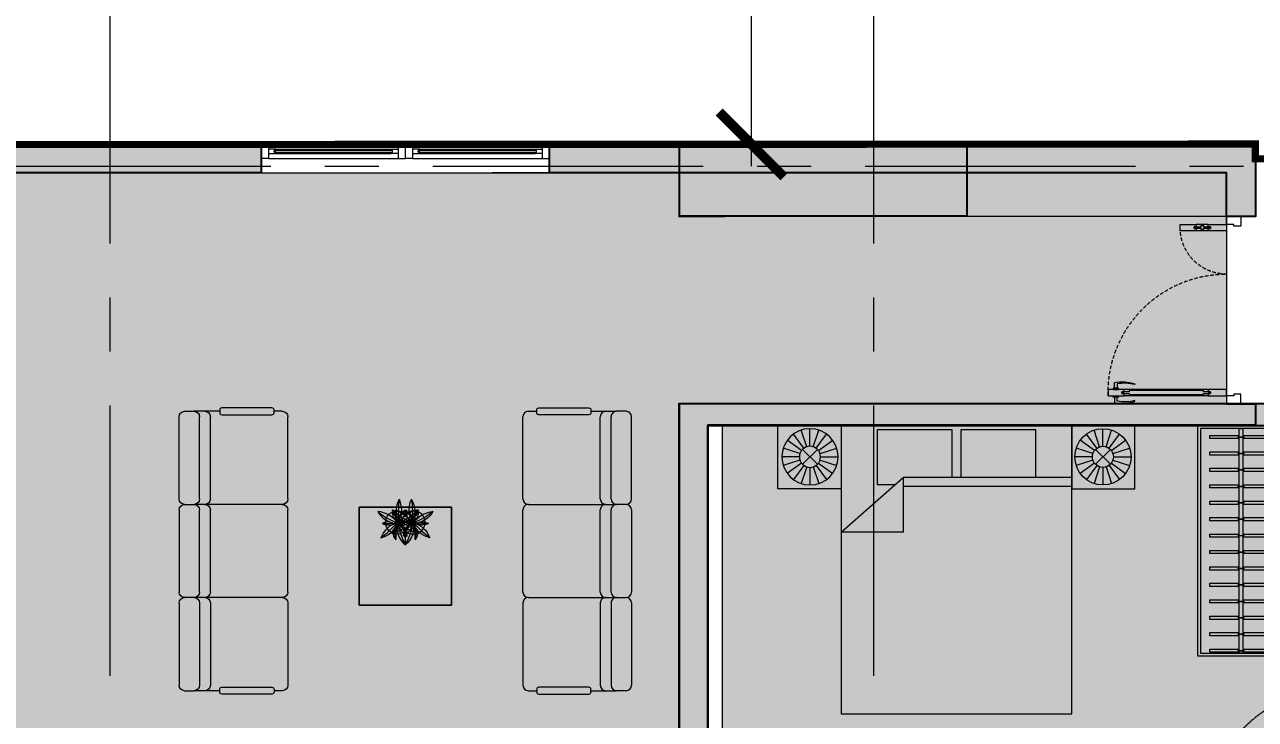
# Model space of a CAD drawing. Header units: millimetres. Extents: x -100356 to 314685, y 446 to 1273965.
# Drawn here: x 45398 to 53940, y 900561 to 905381 of the extents above; entities that cross this region are included whole.
import ezdxf
from ezdxf.enums import TextEntityAlignment as Align

# ---------------------------------------------------------------- set-up
doc = ezdxf.new("R2010")
doc.units = ezdxf.units.MM
for name, pattern in [('A1 - dp$0$DASHED2', [0.375, 0.25, -0.125]), ('A1 - dp$0$HIDDEN', [0.375, 0.25, -0.125]), ('CENTER', [2, 1.25, -0.25, 0.25, -0.25]), ('Dash', [6, 3, -3])]:
    doc.linetypes.add(name, pattern=pattern)
doc.layers.get('DEFPOINTS').update_dxf_attribs({"lineweight": 13})
for name, color, linetype, lineweight in [('$0$TUONG 2', 2, 'Continuous', 35), ('@ color hatch', 7, 'Continuous', 13), ('A.Concrete', 7, 'Continuous', 25), ('A1 - dp$0$A.HACH 250', 250, 'Continuous', 5), ('A1 - dp$0$CUA', 5, 'Continuous', 9), ('A1 - dp$0$FURNITURE', 8, 'Continuous', 5), ('A1 - dp$0$TUONG 2', 2, 'Continuous', 25), ('A3 - dp$0$A.Door', 4, 'Continuous', 13), ('A3 - dp$0$A.HACH 250', 250, 'Continuous', 5), ('A3 - dp$0$CUA', 5, 'Continuous', 9), ('Hatch-wall', 251, 'Continuous', 5), ('LC.HA', 250, 'Continuous', 9), ('LGI', 250, 'CENTER', 9), ('luoicot', 30, 'Continuous', 13)]:
    doc.layers.add(name, color=color, linetype=linetype, lineweight=lineweight)
doc.layers.add('STR', color=7, linetype='Continuous')
doc.styles.add('arial_eng', font='ARIALNI.TTF')
doc.styles.add('DIM', font='Font - TrueType - Arial.ttf')
doc.dimstyles.new('DIM 150', dxfattribs={"dimscale": 150, "dimtxt": 3, "dimasz": 3, "dimexe": 1, "dimexo": 0, "dimgap": 0.5, "dimtad": 1, "dimdec": 0, "dimdsep": 46, "dimtxsty": 'DIM', "dimblk1": 'ARCHTICK', "dimblk2": 'ARCHTICK', "dimsah": 1, "dimcen": 1.5, "dimdle": 1, "dimclrd": 154, "dimclre": 154, "dimclrt": 2, "dimadec": 0, "dimazin": 0, "dimtfac": 1, "dimtdec": 0, "dimtix": 1, "dimtmove": 2, "dimatfit": 0, "dimfxl": 1, "dimtolj": 1, "dimtzin": 0, "dimlwd": -1, "dimlwe": -1, "dimarcsym": 0})

# ---------------------------------------------------------------- blocks, each defined once
blk = doc.blocks.new('A1 - dp$0$A$C6E1257E0')
at = {"linetype": 'Continuous'}
blk.add_lwpolyline([(30.5, 0), (64.5, 0), (64.5, 8.5), (30.5, 8.5)], close=True, dxfattribs=at)
blk.add_lwpolyline([(39, 8.5), (39, 42.5, -0.1327536), (166.5, 34), (166.5, 29.75, 0.1152164), (56, 34), (56, 8.5)], format="xyb", dxfattribs=at)
blk = doc.blocks.new('A1 - dp$0$cua vao can ho')
at = {"layer": 'A1 - dp$0$A.HACH 250', "linetype": 'A1 - dp$0$DASHED2', "ltscale": 100}
for centre, radius, start, end in [((-77.8, 0), 822.2, 88.45126, 179.99999), ((-1222.2, 0), 322.2, 0.00003, 93.95459)]:
    blk.add_arc(centre, radius, start, end, dxfattribs=at)
at = {"layer": 'A1 - dp$0$CUA'}
for p, q in [((-100, 127.8), (-100, 710.8)), ((-55.6, 127.8), (-55.6, 710.8)), ((-1244.4, 127.8), (-1244.4, 210.3)), ((-1200, 127.8), (-1200, 210.3))]:
    blk.add_line(p, q, dxfattribs=at)
for points in [[(-55.6, 821.9), (-55.6, 804.1), (-55.6, 710.8), (-72.2, 710.8), (-72.7, 726.4), (-82.8, 726.4), (-83.3, 710.8), (-100, 710.8), (-100, 821.9)], [(-72.7, 726.4), (-71.1, 676.4), (-63.9, 676.4), (-63.9, 161.1), (-71.1, 161.1), (-72.7, 111.1), (-82.8, 111.1), (-83.3, 127.8), (-84.4, 161.1), (-91.7, 161.1), (-91.7, 676.4), (-84.4, 676.4), (-82.8, 726.4)], [(-1244.4, 321.5), (-1244.4, 303.7), (-1244.4, 210.3), (-1227.8, 210.3), (-1227.3, 225.9), (-1217.2, 225.9), (-1216.7, 210.3), (-1200, 210.3), (-1200, 321.5)], [(-1227.3, 225.9), (-1228.9, 175.9), (-1236.1, 175.9), (-1236.1, 161.1), (-1228.9, 161.1), (-1227.3, 111.1), (-1217.2, 111.1), (-1216.7, 127.8), (-1215.6, 161.1), (-1208.3, 161.1), (-1208.3, 175.9), (-1215.6, 175.9), (-1217.2, 225.9)], [(-1216.7, 127.8), (-1217.2, 111.1), (-1227.3, 111.1), (-1227.8, 127.8), (-1244.4, 127.8), (-1244.4, 1.1), (-1244.4, 0), (-1200, 0), (-1200, 11.1), (-1200, 127.8)], [(-83.3, 127.8), (-82.8, 111.1), (-72.7, 111.1), (-72.2, 127.8), (-55.6, 127.8), (-55.6, 1.1), (-55.6, 0), (-100, 0), (-100, 11.1), (-100, 127.8)], [(-1233.3, -50), (-1244.4, -50), (-1244.4, 0), (-1300, 0), (-1300, -100), (-1275, -100), (-1233.3, -100)], [(-66.7, -50), (-55.6, -50), (-55.6, 0), (0, 0), (0, -100), (-25, -100), (-66.7, -100)]]:
    blk.add_lwpolyline(points, close=True, dxfattribs=at)
blk.add_lwpolyline([(-1244.4, 0), (-55.6, 0)], dxfattribs=at)
at = {"layer": 'A1 - dp$0$CUA', "yscale": 1.111111111007631, "zscale": 1.111111111007631}
for p, xscale, rotation in [((-100, 821.9), -1.111111111007631, 89.99998306033208), ((-55.6, 821.9), 1.111111111007631, 269.9999830603322)]:
    blk.add_blockref('A1 - dp$0$A$C6E1257E0', p, dxfattribs=dict(at, xscale=xscale, rotation=rotation))
blk = doc.blocks.new('A1 - dp$0$sofa')
for p, q in [((0, -570.8), (0, 0)), ((37.7, 37.7), (103.7, 37.7)), ((281.5, 37.7), (103.7, 37.7)), ((141.3, -570.8), (141.3, 0)), ((216.7, -570.8), (216.7, 0)), ((716.2, 37.7), (658.4, 37.7)), ((753.8, -570.8), (753.8, 0)), ((0, -1216.9), (0, -646.2)), ((716.2, -608.5), (37.7, -608.5)), ((141.3, -646.2), (141.3, -1216.9)), ((216.7, -646.2), (216.7, -1216.9)), ((753.8, -646.2), (753.8, -1216.9)), ((37.7, -1254.6), (103.7, -1254.6)), ((716.2, -1254.6), (103.7, -1254.6)), ((0, -1292.3), (0, -1863.1)), ((141.3, -1292.3), (141.3, -1863.1)), ((216.7, -1292.3), (216.7, -1863.1)), ((753.8, -1292.3), (753.8, -1863.1)), ((37.7, -1900.8), (103.7, -1900.8)), ((281.5, -1900.8), (103.7, -1900.8)), ((716.2, -1900.8), (658.4, -1900.8))]:
    blk.add_line(p, q)
for points in [[(644.3, 61.2), (295.7, 61.2, 0.414214), (281.5, 47.1), (281.5, 28.3, 0.414214), (295.7, 14.1), (644.3, 14.1, 0.414214), (658.4, 28.3), (658.4, 47.1, 0.414214)], [(644.3, -1924.3), (295.7, -1924.3, -0.414214), (281.5, -1910.2), (281.5, -1891.3, -0.414214), (295.7, -1877.2), (644.3, -1877.2, -0.414214), (658.4, -1891.3), (658.4, -1910.2, -0.414214)]]:
    blk.add_lwpolyline(points, format="xyb", close=True)
blk.add_lwpolyline([(1890, -555.1), (1250, -555.1), (1250, -1235.1), (1890, -1235.1)], close=True)
blk.add_circle((1626.6, -1129.6), 80.6)
for centre, radius, start, end in [((37.7, 0), 37.7, 90, 180), ((103.7, 0), 37.7, 0, 90), ((179, 0), 37.7, 0, 90), ((716.2, 0), 37.7, 0, 90), ((37.7, -570.8), 37.7, 180, 270), ((103.7, -570.8), 37.7, 270, 0), ((179, -570.8), 37.7, 270, 0), ((716.2, -570.8), 37.7, 270, 0), ((37.7, -646.2), 37.7, 90, 180), ((103.7, -646.2), 37.7, 0, 90), ((179, -646.2), 37.7, 0, 90), ((716.2, -646.2), 37.7, 0, 90), ((1796.2, -980.6), 228.4, 178.22216, 197.85831), ((1477.3, -1093.4), 150.2, 346.36026, 52.94739), ((1223.2, -1179.9), 401.3, 8.09589, 30.72258), ((1582.5, -966.6), 167.2, 284.12842, 340.14677), ((2071.7, -1493.4), 574.9, 125.44636, 140.73815), ((1353.4, -1030.9), 282.9, 345.0604, 4.07375), ((1771.7, -1170.4), 150.4, 102.24233, 161.73209), ((1520.8, -1059.1), 124.5, 335.9893, 22.83996), ((1593.6, -1056.4), 62.7, 334.5276, 48.0163), ((1588.5, -1012.5), 116.1, 199.43419, 287.43571), ((1402.2, -1394.7), 346.7, 51.54163, 77.17636), ((1657.4, -877.5), 251.6, 226.14832, 260.37107), ((1675.3, -1021.9), 118.1, 186.50728, 242.3609), ((1499.9, -1141.4), 120.9, 8.55522, 61.3289), ((1835.2, -909.9), 304, 204.75992, 224.64728), ((1623.2, -1280.4), 157.2, 94.40726, 156.44308), ((1435, -996), 225.9, 281.24862, 323.98987), ((1735.2, -1455.1), 347.8, 109.63177, 136.94159), ((1544.1, -1171.6), 49.4, 77.35568, 164.35325), ((1569.7, -1230.9), 102.4, 81.63887, 135.62551), ((1785.5, -1859.9), 757.9, 106.3355, 112.41502), ((1549.4, -1146.8), 69.2, 281.42671, 10.98767), ((1246.8, -1065), 349.9, 334.68532, 342.45009), ((1508.5, -1123.6), 107.2, 301.90552, 355.18589), ((1044.1, -1192.9), 575.5, 350.23998, 6.11478), ((1462.3, -1203.9), 172.6, 330.24114, 25.80899), ((1771.1, -1214.6), 175.7, 150.76974, 151.93672), ((1796.2, -980.6), 228.4, 219.15, 261.38898), ((1890.9, -1027.4), 288.7, 200.51384, 216.02424), ((1504.1, -1496.3), 387.9, 48.57445, 72.38422), ((1669.4, -1150.9), 48.5, 222.83737, 256.97864), ((1623.2, -1280.4), 157.2, 28.0484, 84.64912), ((1727.5, -2146.8), 1024.5, 89.91003, 94.50199), ((1609.2, -1188.8), 50.1, 349.11662, 38.95559), ((1686.2, -1226.8), 113.6, 66.7315, 107.39709), ((1675.4, -1004.5), 130.4, 272.43736, 295.29557), ((37.7, -1216.9), 37.7, 180, 270), ((37.7, -1292.3), 37.7, 90, 180), ((103.7, -1216.9), 37.7, 270, 0), ((103.7, -1292.3), 37.7, 0, 90), ((179, -1216.9), 37.7, 270, 0), ((179, -1292.3), 37.7, 0, 90), ((716.2, -1216.9), 37.7, 270, 0), ((716.2, -1292.3), 37.7, 0, 90), ((1771.1, -1214.6), 175.7, 174.33263, 205.28039), ((37.7, -1863.1), 37.7, 180, 270), ((103.7, -1863.1), 37.7, 270, 0), ((179, -1863.1), 37.7, 270, 0), ((716.2, -1863.1), 37.7, 270, 0)]:
    blk.add_arc(centre, radius, start, end)
blk = doc.blocks.new('*U397')
at = {"layer": 'A3 - dp$0$A.Door', "ltscale": 0.5}
for p, q in [((950, 100), (50, 100)), ((1000, 0), (1000, 100)), ((50, 0), (950, 0)), ((100, 65), (900, 65)), ((100, 35), (900, 35))]:
    blk.add_line(p, q, dxfattribs=at)
for points in [[(50, 100), (50, 0), (0, 0), (0, 100)], [(950, 100), (950, 0), (1000, 0), (1000, 100)]]:
    blk.add_lwpolyline(points, close=True, dxfattribs=at)
for points in [[(100, 55), (100, 65), (50, 65), (50, 35), (100, 35), (100, 45), (90, 45), (90, 55), (100, 55)], [(900, 55), (900, 65), (950, 65), (950, 35), (900, 35), (900, 45), (910, 45), (910, 55), (900, 55)]]:
    blk.add_lwpolyline(points, dxfattribs=at)
at = {"layer": 'A3 - dp$0$A.HACH 250', "ltscale": 0.5}
blk.add_lwpolyline([(90, 45), (910, 45), (910, 55), (90, 55)], close=True, dxfattribs=at)
blk = doc.blocks.new('3B2')
at = {"layer": '@ color hatch', "ltscale": 0.5}
h = blk.add_hatch(color=41, dxfattribs=at)
h.dxf.hatch_style = 1
h.paths.add_polyline_path([(7900.5, 0), (7500.2, 0), (7500.2, -102), (200, -102), (200, 196), (-1799.8, 196), (-1799.8, -102), (-3599.9, -102), (-3599.9, 1500), (200.1, 1500), (200.1, 4347.9), (1100.1, 4347.9), (1100.1, 4847.9), (200.1, 4847.9), (200.1, 9800.1), (399.5, 9800.1), (399.5, 11097.9), (3070.3, 11097.9), (3070.3, 11097.9), (4000, 11097.9), (4000, 11097.9), (7500.7, 11097.9), (7500.7, 11000.1), (9000.5, 11000.1), (9000.5, 5148.9), (7500.7, 5151.1), (7500.7, 4750), (7900.5, 4750)])
h.paths.add_polyline_path([(8100.5, 0), (9000, 0), (9000, 4750), (8100.5, 4750)], flags=17)
at = {"layer": 'Hatch-wall', "ltscale": 0.5}
h = blk.add_hatch(color=256, dxfattribs=at)
h.dxf.hatch_style = 1
h.paths.add_polyline_path([(1100.1, -102), (1100.1, -302), (-3799.9, -302), (-3799.9, 200), (-3599.9, 200), (-3599.9, -102)])
h.paths.add_polyline_path([(2300.1, 6647.8), (2400.1, 6647.9), (2400.1, 6547.9), (3900.1, 6547.9), (3900.1, 6647.9), (4000.1, 6647.9), (4000.1, 6397.9), (3900.1, 6397.9), (3900.1, 6447.9), (1900.1, 6447.9), (1900.1, 4847.9), (3200.1, 4847.9), (3200.1, 4447.9), (3900.1, 4447.9), (3900.1, 5647.9), (4000.1, 5647.9), (4000.1, 4347.9), (3100.1, 4347.9), (3100.1, 4747.9), (1100.1, 4747.9), (1100.1, 4347.9), (200.1, 4347.9), (200.1, 1497.9), (-3599.9, 1497.9), (-3599.9, 1500), (-3799.9, 1500), (-3799.9, 1647.9), (0.1, 1647.9), (0.1, 5047.9), (50.1, 5047.9), (50.9, 11298), (950.1, 11297.9), (950.1, 11097.9), (200.1, 11097.9), (200.1, 7697.9), (2400.1, 7697.9), (2400.1, 7397.9), (2300.1, 7397.9), (2300.1, 7597.9), (200.1, 7597.9), (200.1, 4847.9), (1000.1, 4847.9), (1800.1, 4847.9), (1800.1, 6547.9), (2200.1, 6547.9), (2300.1, 6547.9), (2300.1, 6547.8), (2300.1, 6547.8)])
h.paths.add_polyline_path([(200.1, 4747.9), (1000.1, 4747.9), (1000.1, 4447.9), (200.1, 4447.9)], flags=16)
h.paths.add_polyline_path([(3900.1, 11097.9), (3050.1, 11097.9), (3050.1, 11297.9), (4600.1, 11297.9), (4600.1, 11097.9), (4000.1, 11097.9), (4000.1, 8147.9), (4100.1, 8147.9), (4100.1, 8047.9), (4000.1, 8047.9), (4000.1, 7547.9), (3900.1, 7547.9)])
h.paths.add_polyline_path([(8800.5, 8047.9), (5200.1, 8047.9), (5200.1, 7997.9), (5100.1, 7997.9), (5100.1, 8047.9), (5000.1, 8047.9), (5000.1, 8147.9), (8800.5, 8147.9), (8800.5, 8572.9), (9000.5, 8572.9), (9000.5, 7686.9), (8800.5, 7686.9)])
h.paths.add_polyline_path([(9000.5, 5147.9), (9000.5, 5586.9), (8800.5, 5586.9), (8800.5, 5147.9), (7501.1, 5147.9), (7501.1, 5047.9), (5200.1, 5047.9), (5200.1, 7097.9), (5100.1, 7097.9), (5100.1, 4947.9), (7900.5, 4947.9), (7900.5, 4250), (8100.5, 4250), (8100.5, 4947.9), (9000.5, 4947.9)])
h.paths.add_polyline_path([(7900.5, 3450), (8100.5, 3450), (8100.5, 2450), (7900.5, 2450)])
h.paths.add_polyline_path([(3100.1, -102), (7900.5, -102), (7900.5, 250), (8100.5, 250), (8100.5, -102), (9000.5, -102), (9000.5, -302), (3100.1, -302)])
h.paths.add_polyline_path([(8800.5, 11097.9), (5700.1, 11097.9), (5700.1, 11297.9), (9000.5, 11297.9), (9000.5, 11097.9), (9000.5, 10672.9), (8800.5, 10672.9)])
at = {"layer": '@ color hatch', "color": 7, "linetype": 'Dash', "ltscale": 10, "const_width": 10}
blk.add_lwpolyline([(8800.5, 11000.1), (8800.5, 5147.9), (7500.7, 5147.9), (7500.7, 4750), (7900.5, 4750), (7900.5, 0), (7500.2, 0), (7500.2, -102), (200, -102), (200, 200.5), (-1799.8, 197.5), (-1799.8, -105.1), (-3599.9, -102), (-3599.9, 1500), (200.1, 1500), (200.1, 4347.9), (1100.1, 4347.9), (1100.1, 4847.9), (200.1, 4847.9), (200.1, 9800.1)], dxfattribs=at)
at = {"layer": 'A1 - dp$0$FURNITURE'}
blk.add_lwpolyline([(-1799.4, -101), (-1799.4, 199), (-3599.9, 198.9), (-3599.9, -103.1)], close=True, dxfattribs=at)
at = {"layer": 'A1 - dp$0$TUONG 2', "ltscale": 0.5}
for points in [[(200.1, 4347.9), (200.1, 1497.9), (-3599.9, 1497.9), (-3599.9, 1500), (-3799.9, 1500), (-3799.9, 1647.9), (0.1, 1647.9), (0.1, 5047.9)], [(200.1, 1497.9), (200.1, 4347.9)]]:
    blk.add_lwpolyline(points, dxfattribs=at)
for points in [[(1100.1, -102), (1100.1, -302), (-3799.9, -302), (-3799.9, 200), (-3599.9, 200), (-3599.9, -102)], [(7900.5, 250), (8100.5, 250), (8100.5, -102), (9000.5, -102), (9000.5, -302), (3100.1, -302), (3100.1, -102), (7900.5, -102)]]:
    blk.add_lwpolyline(points, close=True, dxfattribs=at)
at = {"layer": 'A3 - dp$0$CUA'}
blk.add_line((-3099.9, -102), (1500.1, -102), dxfattribs=at)
blk.add_lwpolyline([(3100.1, -102), (1100.1, -102)], dxfattribs=at)
at = {"layer": 'A1 - dp$0$FURNITURE'}
blk.add_blockref('A1 - dp$0$sofa', (530.1, 3452.3), dxfattribs=at)
at = {"layer": 'A1 - dp$0$FURNITURE', "xscale": -1}
blk.add_blockref('A1 - dp$0$sofa', (3670.1, 3452.3), dxfattribs=at)
at = {"layer": 'A1 - dp$0$TUONG 2', "xscale": -1, "rotation": 270}
blk.add_blockref('A1 - dp$0$cua vao can ho', (-3599.9, 1500, 0), dxfattribs=at)
at = {"layer": 'A3 - dp$0$A.Door', "rotation": 180}
for p in [(2100.1, -202), (3100.1, -202)]:
    blk.add_blockref('*U397', p, dxfattribs=at)
at = {"layer": 'A1 - dp$0$FURNITURE', "style": 'arial_eng'}
blk.add_attdef('AC', text='', height=300, rotation=270, dxfattribs=at).set_placement((8377.7, 2954.8, 0), align=Align.MIDDLE)
blk = doc.blocks.new('*U43')
for points in [[(0, 600), (0, 0), (1600, 0), (1600, 600)], [(1580, 580), (1580, 20), (20, 20), (20, 580)]]:
    blk.add_lwpolyline(points, close=True)
at = {"ltscale": 6}
for points in [[(91.1, 313.1), (91.1, 515.2), (69.1, 515.2), (69.1, 313.1)], [(205.1, 313.1), (205.1, 515.2), (183.1, 515.2), (183.1, 313.1)], [(319.1, 313.1), (319.1, 515.2), (297.1, 515.2), (297.1, 313.1)], [(433.1, 313.1), (433.1, 515.2), (411.1, 515.2), (411.1, 313.1)], [(547.1, 313.1), (547.1, 515.2), (525.1, 515.2), (525.1, 313.1)], [(661.1, 313.1), (661.1, 515.2), (639.1, 515.2), (639.1, 313.1)], [(775.1, 313.1), (775.1, 515.2), (753.1, 515.2), (753.1, 313.1)], [(889.1, 313.1), (889.1, 515.2), (867.1, 515.2), (867.1, 313.1)], [(1003.1, 313.1), (1003.1, 515.2), (981.1, 515.2), (981.1, 313.1)], [(1117.1, 313.1), (1117.1, 515.2), (1095.1, 515.2), (1095.1, 313.1)], [(1231.1, 313.1), (1231.1, 515.2), (1209.1, 515.2), (1209.1, 313.1)], [(1345.1, 313.1), (1345.1, 515.2), (1323.1, 515.2), (1323.1, 313.1)], [(1459.1, 313.1), (1459.1, 515.2), (1437.1, 515.2), (1437.1, 313.1)], [(1573.1, 313.1), (1573.1, 515.2), (1551.1, 515.2), (1551.1, 313.1)], [(69.1, 286.7), (69.1, 92.1), (91.1, 92.1), (91.1, 286.7)], [(183.1, 286.7), (183.1, 92.1), (205.1, 92.1), (205.1, 286.7)], [(297.1, 286.7), (297.1, 92.1), (319.1, 92.1), (319.1, 286.7)], [(411.1, 286.7), (411.1, 92.1), (433.1, 92.1), (433.1, 286.7)], [(525.1, 286.7), (525.1, 92.1), (547.1, 92.1), (547.1, 286.7)], [(639.1, 286.7), (639.1, 92.1), (661.1, 92.1), (661.1, 286.7)], [(753.1, 286.7), (753.1, 92.1), (775.1, 92.1), (775.1, 286.7)], [(867.1, 286.7), (867.1, 92.1), (889.1, 92.1), (889.1, 286.7)], [(981.1, 286.7), (981.1, 92.1), (1003.1, 92.1), (1003.1, 286.7)], [(1095.1, 286.7), (1095.1, 92.1), (1117.1, 92.1), (1117.1, 286.7)], [(1209.1, 286.7), (1209.1, 92.1), (1231.1, 92.1), (1231.1, 286.7)], [(1323.1, 286.7), (1323.1, 92.1), (1345.1, 92.1), (1345.1, 286.7)], [(1437.1, 286.7), (1437.1, 92.1), (1459.1, 92.1), (1459.1, 286.7)], [(1551.1, 286.7), (1551.1, 92.1), (1573.1, 92.1), (1573.1, 286.7)]]:
    blk.add_lwpolyline(points, dxfattribs=at)
for points in [[(1580, 286.7), (1580, 313.1), (20, 313.1), (20, 286.7)], [(82.7, 319.2), (78.3, 319.2), (78.3, 280.4), (82.7, 280.4)], [(196.7, 319.2), (192.3, 319.2), (192.3, 280.4), (196.7, 280.4)], [(310.7, 319.2), (306.3, 319.2), (306.3, 280.4), (310.7, 280.4)], [(424.7, 319.2), (420.3, 319.2), (420.3, 280.4), (424.7, 280.4)], [(538.7, 319.2), (534.3, 319.2), (534.3, 280.4), (538.7, 280.4)], [(652.7, 319.2), (648.3, 319.2), (648.3, 280.4), (652.7, 280.4)], [(766.7, 319.2), (762.3, 319.2), (762.3, 280.4), (766.7, 280.4)], [(880.7, 319.2), (876.3, 319.2), (876.3, 280.4), (880.7, 280.4)], [(994.7, 319.2), (990.3, 319.2), (990.3, 280.4), (994.7, 280.4)], [(1108.7, 319.2), (1104.3, 319.2), (1104.3, 280.4), (1108.7, 280.4)], [(1222.7, 319.2), (1218.3, 319.2), (1218.3, 280.4), (1222.7, 280.4)], [(1336.7, 319.2), (1332.3, 319.2), (1332.3, 280.4), (1336.7, 280.4)], [(1450.7, 319.2), (1446.3, 319.2), (1446.3, 280.4), (1450.7, 280.4)], [(1564.7, 319.2), (1560.3, 319.2), (1560.3, 280.4), (1564.7, 280.4)]]:
    blk.add_lwpolyline(points, close=True, dxfattribs=at)
blk = doc.blocks.new('A1 - dp$0$Bed 1600')
at = {"linetype": 'Continuous'}
for p, q in [((2, -80), (2, 0)), ((2, 0), (66, 0)), ((66, 0), (66, -80)), ((12, -1.2), (32.8, -1.2)), ((12, -14.4), (12, -1.2)), ((32.8, -1.2), (32.8, -14.4)), ((35.2, -1.2), (56, -1.2)), ((35.2, -14.4), (35.2, -1.2)), ((56, -1.2), (56, -16.4)), ((2, -14.4), (48.8, -14.4)), ((48.8, -16.8), (2, -16.8)), ((66, -29.6), (48.8, -14.4)), ((48.8, -14.4), (48.8, -29.6)), ((56, -16.4), (50.8, -16.4)), ((48.8, -29.6), (66, -29.6)), ((66, -80), (2, -80))]:
    blk.add_line(p, q, dxfattribs=at)
blk = doc.blocks.new('A1 - dp$0$tab')
for p, q in [((439, 0), (0, 0)), ((0, 0), (0, -439)), ((439, -439), (439, 0)), ((174.4, -163.3), (102.7, -64.6)), ((194.8, -152.9), (157.1, -36.9)), ((217.4, -149.3), (217.4, -27.3)), ((240, -152.9), (277.7, -36.9)), ((260.4, -163.3), (332.1, -64.6)), ((147.8, -199.9), (31.8, -162.2)), ((158.2, -179.5), (59.5, -107.8)), ((165.6, -170.7), (269.1, -274.2)), ((269.1, -170.7), (165.6, -274.2)), ((276.6, -179.5), (375.2, -107.8)), ((287, -199.9), (402.9, -162.2)), ((144.2, -222.5), (22.2, -222.5)), ((147.8, -245.1), (31.8, -282.8)), ((287, -245.1), (402.9, -282.8)), ((290.5, -222.5), (412.5, -222.5)), ((158.2, -265.5), (59.5, -337.2)), ((174.4, -281.7), (102.7, -380.3)), ((194.8, -292.1), (157.1, -408)), ((217.4, -295.6), (217.4, -417.6)), ((217.4, -295.6), (217.4, -417.6)), ((240, -292.1), (277.7, -408)), ((260.4, -281.7), (332.1, -380.3)), ((276.6, -265.5), (375.2, -337.2)), ((0, -439), (439, -439))]:
    blk.add_line(p, q)
for radius in [195.1, 73.2]:
    blk.add_circle((217.4, -222.5), radius)
blk = doc.blocks.new('*U205')
for points in [[(-850, 100), (-900, 100), (-900, 0), (-850, 0)], [(0, 100), (-50, 100), (-50, 0), (0, 0)], [(-50, 0), (-100, 0), (-100, -800), (-50, -800)]]:
    blk.add_lwpolyline(points, close=True)
at = {"linetype": 'A1 - dp$0$HIDDEN'}
blk.add_arc((-50, 0), 800, 180, 270, dxfattribs=at)
blk = doc.blocks.new('2B1')
at = {"layer": '@ color hatch'}
h = blk.add_hatch(color=151, dxfattribs=at)
h.dxf.hatch_style = 1
h.paths.add_polyline_path([(150, 8700), (3100, 8700), (3100, 9800), (150, 9800)])
h.paths.add_polyline_path([(3300, 9600), (3300, 8500), (150, 8500), (150, 8300), (100, 8300), (99.9, 2500.1), (200.1, 2500.1), (200.1, 1050), (600, 1050), (600, 150), (7500.1, 150), (7500.1, 2500), (7600, 2500), (7600, 3550), (6500, 3550), (6500, 5600), (6100, 5600), (6100, 6400), (6400, 6400), (6399.8, 9600.1), (6299.8, 9600.1), (6300, 9600)])
h.paths.add_polyline_path([(7650, 3650), (6600, 3650), (6600, 6900.1), (7650, 6900.1)])
at = {"layer": 'Hatch-wall', "ltscale": 0.5}
h = blk.add_hatch(color=256, dxfattribs=at)
h.dxf.hatch_style = 1
h.paths.add_polyline_path([(7600, 150), (3600, 150), (3600, 1750), (3600, 1850), (3300, 1850), (3300, 1950), (3200, 1950), (3200, 1850), (3200, 1750), (3500, 1750), (3500, 150), (3150, 150), (3150, 0), (7700, 0), (7700, 6300), (7650, 6300), (7650, 3650), (7600, 3650), (7550, 3650), (7550, 3550), (7600, 3550)])
at = {"layer": '@ color hatch', "color": 7, "linetype": 'Dash', "ltscale": 10, "const_width": 10}
blk.add_lwpolyline([(3300, 9600), (3300, 8500), (150, 8500), (150, 8300), (100, 8300), (100, 2500.1), (200.1, 2500.1), (200.1, 1050), (600, 1050), (600, 150), (7500.1, 150), (7500.1, 2500), (7600, 2500), (7600, 3550), (6500, 3550), (6500, 5600), (6100, 5600), (6100, 6400), (6400, 6400), (6400, 8300.1), (6300, 8300.1), (6300, 9600)], close=True, dxfattribs=at)
at = {"layer": 'A1 - dp$0$TUONG 2', "ltscale": 0.5}
blk.add_lwpolyline([(7700, 6300), (7650, 6300), (7650, 3650), (7600, 3650), (7550, 3650), (7550, 3550), (7600, 3550), (7600, 150), (3600, 150), (3600, 1750), (3600, 1850), (3300, 1850), (3300, 1950), (3200, 1950), (3200, 1850), (3200, 1750), (3500, 1750), (3500, 150), (3150, 150), (3150, 0), (7700, 0)], dxfattribs=at)
at = {"layer": 'A1 - dp$0$CUA', "rotation": 90}
blk.add_blockref('*U205', (3300, 2850), dxfattribs=at)
at = {"layer": 'A1 - dp$0$FURNITURE', "xscale": -24.99999062500353, "yscale": 24.99999062500353, "zscale": 24.99999062500353, "rotation": 180}
blk.add_blockref('A1 - dp$0$Bed 1600', (5025, 150), dxfattribs=at)
at = {"layer": 'A1 - dp$0$FURNITURE', "xscale": -1, "rotation": 270}
for name, p in [('*U43', (3600, 150)), ('A1 - dp$0$tab', (7114, 150))]:
    blk.add_blockref(name, p, dxfattribs=at)
at = {"layer": 'A1 - dp$0$FURNITURE', "rotation": 90}
blk.add_blockref('A1 - dp$0$tab', (4636, 150), dxfattribs=at)
at = {"layer": 'A1 - dp$0$FURNITURE', "style": 'arial_eng'}
blk.add_attdef('AC', text='', height=300, dxfattribs=at).set_placement((7131.1, 6568.6, 0), align=Align.MIDDLE)
blk = doc.blocks.new('_ARCHTICK')
at = {"color": 0, "linetype": 'ByBlock', "const_width": 0.15}
blk.add_lwpolyline([(-0.5, -0.5), (0.5, 0.5)], dxfattribs=at)
blk = doc.blocks.new('*D735')
at = {"layer": '@ color hatch', "color": 154, "ltscale": 0.5, "transparency": 16777216}
for p, q in [((50442.9, 904400.1), (50442.9, 916650.2)), ((50935, 916500.2), (50292.9, 916500.2)), ((50935, 904550.1), (50292.9, 904550.1))]:
    blk.add_line(p, q, dxfattribs=at)
at = {"layer": 'DEFPOINTS', "color": 0, "ltscale": 0.5, "transparency": 16777216}
for p in [(50442.9, 916500.2), (50940.4, 916500.2, 0), (50940.4, 904550.1, 0)]:
    blk.add_point(p, dxfattribs=at)
at = {"layer": '@ color hatch', "color": 154, "ltscale": 0.5, "transparency": 16777216, "xscale": 450, "yscale": 450, "zscale": 450}
for p, rotation in [((50442.9, 916500.2), 90), ((50442.9, 904550.1), 270)]:
    blk.add_blockref('_ARCHTICK', p, dxfattribs=dict(at, rotation=rotation))
at = {"layer": '@ color hatch', "color": 2, "ltscale": 0.5, "transparency": 16777216, "insert": (50138.1, 910525.1), "char_height": 450, "attachment_point": 5, "rotation": 90, "style": 'DIM'}
blk.add_mtext('\\A1;11950', dxfattribs=at)
blk = doc.blocks.new('X-GRID')
at = {"layer": 'LGI', "ltscale": 1500}
for p, q in [((-19050, 49486.8), (-19050, -7272.6)), ((-13750, 49486.8), (-13750, -7272.6)), ((5008.8, 30950), (-57318.6, 30950))]:
    blk.add_line(p, q, dxfattribs=at)
blk = doc.blocks.new('A$C60262ED2')
at = {"layer": 'LC.HA'}
h = blk.add_hatch(color=256, dxfattribs=at)
h.dxf.hatch_style = 1
h.paths.add_polyline_path([(27108.1, 20188.2), (27108.1, 20688.2), (25108.1, 20688.2), (25108.1, 20188.2)])
at = {"layer": 'STR', "ltscale": 1000, "elevation": 0}
blk.add_lwpolyline([(27108.1, 20188.2), (27108.1, 20688.2), (25108.1, 20688.2), (25108.1, 20188.2)], close=True, dxfattribs=at)
at = {"rotation": 180}
blk.add_blockref('X-GRID', (7408.8, 51484, 0), dxfattribs=at)
blk = doc.blocks.new('column')
at = {"layer": 'luoicot', "ltscale": 0.5}
blk.add_blockref('A$C60262ED2', (-47108.6, -40383.9, 0), dxfattribs=at)

msp = doc.modelspace()

# ---------------------------------------------------------------- linework, layer by layer
at = {"color": 3, "linetype": 'Dash', "ltscale": 30, "const_width": 50, "elevation": 0}
msp.add_lwpolyline([(81740.9, 892947), (66541.3, 892947), (66541.3, 895847), (64340.5, 895847), (64339.1, 892947), (51140.5, 892947.2), (51140.4, 895850.2), (50090.8, 895850.2), (50090.8, 892947), (41140, 892947), (41139.7, 904547.2), (53940.2, 904552.2), (53940.2, 904450.1), (59640.8, 904450.1), (59640.9, 910997.5)], dxfattribs=at)

# ---------------------------------------------------------------- block references
at = {"layer": '$0$TUONG 2', "ltscale": 0.5, "rotation": 180}
msp.add_blockref('3B2', (50140.4, 904250.2, 0), dxfattribs=at)
at = {"layer": '$0$TUONG 2', "color": 0, "ltscale": 0.5, "rotation": 180}
msp.add_blockref('2B1', (57740.4, 902750.2, 0), dxfattribs=at)
at = {"layer": 'A.Concrete'}
msp.add_blockref('column', (71940.7, 924250, 0), dxfattribs=at)

# ---------------------------------------------------------------- dimensions: what is measured, and where the dimension line sits
at = {"layer": '@ color hatch', "ltscale": 0.5}
dim = msp.add_aligned_dim(p1=(50940.4, 904550.1, 0), p2=(50940.4, 916500.2, 0), distance=497.5, dimstyle='DIM 150', override={"dimfxl": 3.28084, "dimfxlon": 1, "dimarcsym": 2}, dxfattribs=at)
dim.commit()
dim.dimension.update_dxf_attribs({"geometry": '*D735', "text_midpoint": (50138.1, 910525.1)})

doc.saveas('drawing.dxf')
